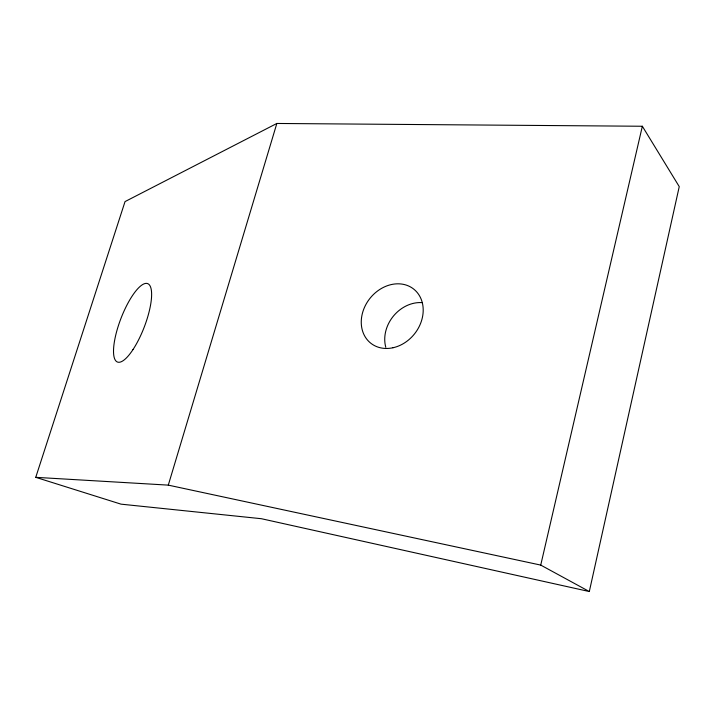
<?xml version="1.0" encoding="UTF-8"?>
<svg xmlns="http://www.w3.org/2000/svg" width="715" height="715" viewBox="0 0 715 715"><rect width="100%" height="100%" fill="white"/><g stroke="black" fill="none" stroke-linecap="round" stroke-linejoin="round"><path stroke-width="1.07" d="M589.312 591.537L679.25 186.615L642.347 126.251L276.839 123.463L125.036 201.594L35.75 477.334L121.023 504.155L261.395 518.715L589.312 591.537L540.737 565.091L168.293 485.127L35.75 477.334M540.737 565.091L642.347 126.251M168.293 485.127L276.839 123.463M385.796 347.293A33.426 28.019 -51.2 0 1 421.904 302.615M393 347.749A34.543 28.493 -51.5 0 0 418.659 294.455A34.543 28.493 -51.5 0 0 365.025 306.208A34.543 28.493 -51.5 0 0 393 347.749M132.981 349.59A41.997 12.414 -68.9 0 0 148.881 284.364A41.997 12.414 -68.9 0 0 115.875 334.522A41.997 12.414 -68.9 0 0 132.981 349.59"/></g></svg>
